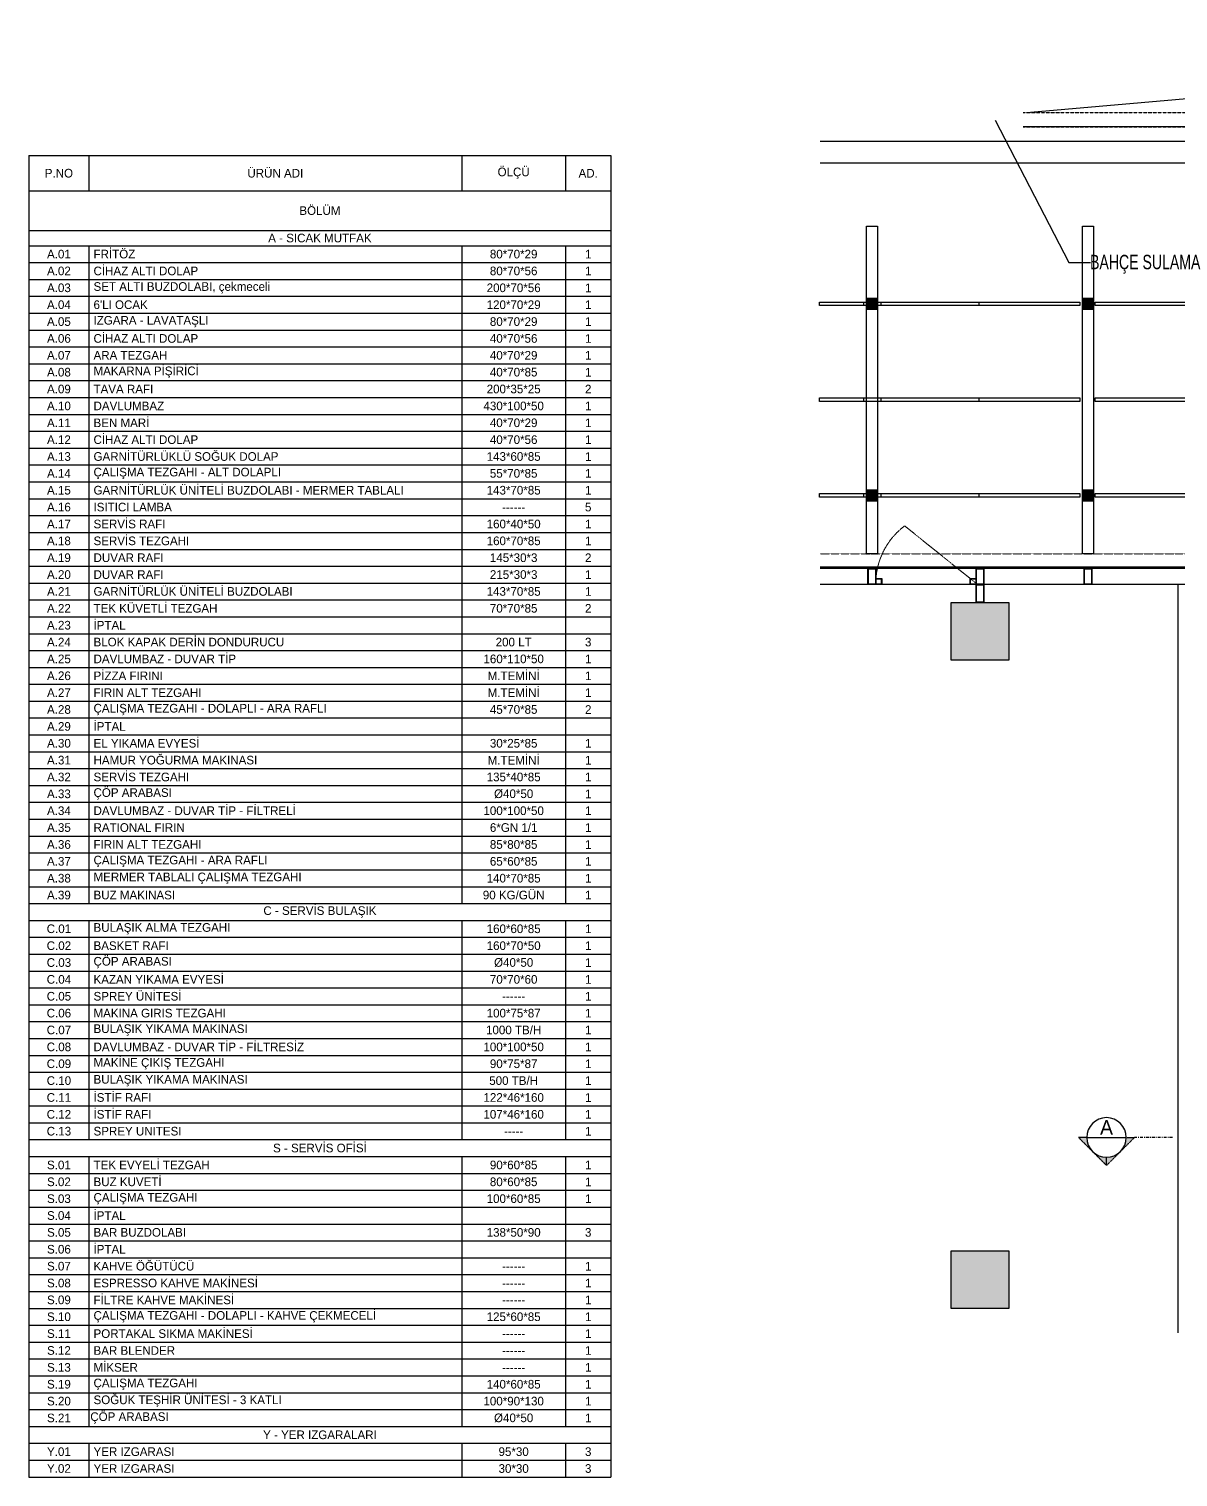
# Model space of a CAD drawing. Header units: inches. Extents: x 19839 to 37459, y -6108 to 838.
# Drawn here: x 33004 to 34600, y -2811 to -801 of the extents above; entities that cross this region are included whole.
import ezdxf
from ezdxf.enums import TextEntityAlignment as Align

# ---------------------------------------------------------------- set-up
doc = ezdxf.new("R2010")
doc.units = ezdxf.units.IN
doc.header["$MEASUREMENT"] = 0
for name, pattern in [('AXE_D2', [0.546806, 0.264583, -0.105833, 0.070556, -0.105833]), ('DASHED', [0.75, 0.5, -0.25]), ('DIVIDE2', [15.875, 6.35, -3.175, 0, -3.175, 0, -3.175]), ('DOT', [0.25, 0, -0.25]), ('HIDDEN1', [1, 0.6, -0.4])]:
    doc.linetypes.add(name, pattern=pattern)
doc.layers.add('0- hatch (tarama 1)', color=252, linetype='Continuous', lineweight=9)
for name, color, linetype in [('0-hsl-htc', 250, 'Continuous'), ('01_Existing Wall Hatch', 251, 'Continuous'), ('2-SPS-ALC', 3, 'Continuous'), ('2-sps-stc', 3, 'Continuous'), ('3-opn-gls', 4, 'Continuous'), ('AVM-CEVRE-EGIM0.15', 11, 'Continuous'), ('AVM-CEVRE-GOR-KALDIRIM0.3', 112, 'DIVIDE2'), ('AVM-CEVRE-GOR-PARAPET0.3', 163, 'Continuous'), ('AVM100_01_KOLON-05', 5, 'Continuous'), ('AVM100_02_CELIK GIYDIRME-PROFIL', 10, 'Continuous'), ('AVM100_02_CELIK-PROFIL015', 11, 'Continuous'), ('AVM100_02_DUVAR-ALCIPAN0075', 24, 'Continuous'), ('AVM100_02_KAPEN_GIYRDIRME CAM01', 83, 'Continuous'), ('AVM100_03_GOR_GIYDIRME-CELIK', 22, 'Continuous'), ('bahçe sulama-yazı', 3, 'Continuous'), ('g3', 155, 'HIDDEN1'), ('n', 55, 'DOT'), ('SECTION-ATA', 211, 'AXE_D2')]:
    doc.layers.add(name, color=color, linetype=linetype)
doc.layers.add('AVM-CEVRE-DRAIN-IZGARA', color=7, linetype='Continuous', true_color=0x1f1fff)
doc.styles.add('attdef', font='GOTHIC.TTF')
doc.styles.add('Y50', font='arial.ttf', dxfattribs={"width": 0.7, "height": 10})
doc.styles.add('Zafer', font='stylu.ttf', dxfattribs={"height": 12})

# ---------------------------------------------------------------- blocks, each defined once
blk = doc.blocks.new('zemin 2')
at = {"layer": '0-hsl-htc'}
for points in [[(20028.4, 4355.7), (20013.4, 4355.7), (20013.4, 4340.7), (20028.4, 4340.7)], [(20328.4, 4355.7), (20313.4, 4355.7), (20313.4, 4340.7), (20328.4, 4340.7)], [(20028.4, 4089.7), (20013.4, 4089.7), (20013.4, 4074.7), (20028.4, 4074.7)], [(20328.4, 4089.7), (20313.4, 4089.7), (20313.4, 4074.7), (20328.4, 4074.7)]]:
    blk.add_hatch(color=0, dxfattribs=at).paths.add_polyline_path(points)
at = {"layer": '01_Existing Wall Hatch'}
h = blk.add_hatch(color=0, dxfattribs=at)
h.dxf.hatch_style = 1
h.paths.add_polyline_path([(20210.9, 3853.7), (20130.9, 3853.7), (20130.9, 3933.7), (20210.9, 3933.7)])
h = blk.add_hatch(color=0, dxfattribs=at)
h.dxf.hatch_style = 1
h.paths.add_polyline_path([(20210.9, 2953.7), (20130.9, 2953.7), (20130.9, 3033.7), (20210.9, 3033.7)])
at = {"color": 0}
for points in [[(20013.4, 4456.2), (20028.4, 4456.2), (20028.4, 4001.2), (20013.4, 4001.2), (20013.4, 4456.2)], [(20313.4, 4456.2), (20328.4, 4456.2), (20328.4, 4001.2), (20313.4, 4001.2), (20313.4, 4456.2)], [(19948.1, 4345.8), (19948.1, 4350.7), (20169.3, 4350.7), (20169.3, 4345.8), (19948.1, 4345.8)], [(19949, 4350.7), (20009.3, 4350.7), (20009.3, 4345.8), (19949, 4345.8)], [(20033.8, 4345.8), (20033.8, 4350.7), (20309.3, 4350.7), (20309.3, 4345.8), (20033.8, 4345.8)], [(20330.6, 4345.8), (20330.6, 4350.7), (20609.3, 4350.7), (20609.3, 4345.8), (20330.6, 4345.8)], [(19948.1, 4212.8), (19948.1, 4217.7), (20169.3, 4217.7), (20169.3, 4212.8), (19948.1, 4212.8)], [(19949, 4217.7), (20009.3, 4217.7), (20009.3, 4212.8), (19949, 4212.8)], [(20033.8, 4212.8), (20033.8, 4217.7), (20309.3, 4217.7), (20309.3, 4212.8), (20033.8, 4212.8)], [(20330.6, 4212.8), (20330.6, 4217.7), (20609.3, 4217.7), (20609.3, 4212.8), (20330.6, 4212.8)], [(19948.1, 4079.8), (19948.1, 4084.7), (20169.3, 4084.7), (20169.3, 4079.8), (19948.1, 4079.8)], [(19949, 4084.7), (20009.3, 4084.7), (20009.3, 4079.8), (19949, 4079.8)], [(20033.8, 4079.8), (20033.8, 4084.7), (20309.3, 4084.7), (20309.3, 4079.8), (20033.8, 4079.8)], [(20330.6, 4079.8), (20330.6, 4084.7), (20609.3, 4084.7), (20609.3, 4079.8), (20330.6, 4079.8)]]:
    blk.add_lwpolyline(points, dxfattribs=at)
at = {"layer": '0- hatch (tarama 1)', "color": 0, "linetype": 'DASHED'}
blk.add_line((20164.9, 3960.7), (20066.4, 4039.8), dxfattribs=at)
blk.add_arc((20126.3, 3959.7), 100.1, 126.8248, 177.0843, dxfattribs=at)
at = {"layer": '2-SPS-ALC', "color": 0}
for p, q in [((20015.4, 3980.7), (20026.4, 3980.7)), ((20015.4, 3958.7), (20015.4, 3980.7)), ((20015.4, 3980.7), (20026.4, 3980.7)), ((20015.4, 3958.7), (20015.4, 3980.7)), ((20026.4, 3980.7), (20026.4, 3958.7)), ((20026.4, 3980.7), (20026.4, 3958.7)), ((20165.4, 3980.7), (20176.4, 3980.7)), ((20165.4, 3958.7), (20165.4, 3980.7)), ((20165.4, 3980.7), (20176.4, 3980.7)), ((20165.4, 3958.7), (20165.4, 3980.7)), ((20176.4, 3980.7), (20176.4, 3958.7)), ((20176.4, 3980.7), (20176.4, 3958.7)), ((20315.4, 3980.7), (20326.4, 3980.7)), ((20315.4, 3958.7), (20315.4, 3980.7)), ((20315.4, 3980.7), (20326.4, 3980.7)), ((20315.4, 3958.7), (20315.4, 3980.7)), ((20326.4, 3980.7), (20326.4, 3958.7)), ((20326.4, 3980.7), (20326.4, 3958.7)), ((20015.9, 3980.2), (20025.9, 3980.2)), ((20015.9, 3959.2), (20015.9, 3980.2)), ((20015.9, 3980.2), (20025.9, 3980.2)), ((20015.9, 3959.2), (20015.9, 3980.2)), ((20025.9, 3980.2), (20025.9, 3959.2)), ((20025.9, 3980.2), (20025.9, 3959.2)), ((20026.4, 3958.7), (20026.4, 3966.7)), ((20026.4, 3966.7), (20034.4, 3966.7)), ((20026.9, 3959.2), (20026.9, 3966.2)), ((20026.9, 3966.2), (20033.9, 3966.2)), ((20033.9, 3966.2), (20033.9, 3959.2)), ((20034.4, 3966.7), (20034.4, 3958.7)), ((20157.4, 3958.7), (20157.4, 3966.7)), ((20157.4, 3966.7), (20165.4, 3966.7)), ((20157.9, 3959.2), (20157.9, 3966.2)), ((20157.9, 3966.2), (20164.9, 3966.2)), ((20164.9, 3966.2), (20164.9, 3959.2)), ((20165.4, 3966.7), (20165.4, 3958.7)), ((20165.9, 3980.2), (20175.9, 3980.2)), ((20165.9, 3959.2), (20165.9, 3980.2)), ((20165.9, 3980.2), (20175.9, 3980.2)), ((20165.9, 3959.2), (20165.9, 3980.2)), ((20175.9, 3980.2), (20175.9, 3959.2)), ((20175.9, 3980.2), (20175.9, 3959.2)), ((20315.9, 3980.2), (20325.9, 3980.2)), ((20315.9, 3959.2), (20315.9, 3980.2)), ((20315.9, 3980.2), (20325.9, 3980.2)), ((20315.9, 3959.2), (20315.9, 3980.2)), ((20325.9, 3980.2), (20325.9, 3959.2)), ((20325.9, 3980.2), (20325.9, 3959.2)), ((20026.4, 3958.7), (20015.4, 3958.7)), ((20026.4, 3958.7), (20015.4, 3958.7)), ((20025.9, 3959.2), (20015.9, 3959.2)), ((20025.9, 3959.2), (20015.9, 3959.2)), ((20034.4, 3958.7), (20026.4, 3958.7)), ((20033.9, 3959.2), (20026.9, 3959.2)), ((20165.4, 3958.7), (20157.4, 3958.7)), ((20164.9, 3959.2), (20157.9, 3959.2)), ((20176.4, 3958.7), (20165.4, 3958.7)), ((20176.4, 3958.7), (20165.4, 3958.7)), ((20175.9, 3959.2), (20165.9, 3959.2)), ((20175.9, 3959.2), (20165.9, 3959.2)), ((20326.4, 3958.7), (20315.4, 3958.7)), ((20326.4, 3958.7), (20315.4, 3958.7)), ((20325.9, 3959.2), (20315.9, 3959.2)), ((20325.9, 3959.2), (20315.9, 3959.2))]:
    blk.add_line(p, q, dxfattribs=at)
at = {"layer": '2-sps-stc', "color": 0}
for p, q in [((20165.4, 3958.7), (20176.4, 3958.7)), ((20165.4, 3933.7), (20165.4, 3958.7)), ((20165.4, 3958.7), (20176.4, 3958.7)), ((20165.4, 3933.7), (20165.4, 3958.7)), ((20165.9, 3958.2), (20175.9, 3958.2)), ((20165.9, 3934.2), (20165.9, 3958.2)), ((20165.9, 3958.2), (20175.9, 3958.2)), ((20165.9, 3934.2), (20165.9, 3958.2)), ((20175.9, 3958.2), (20175.9, 3934.2)), ((20175.9, 3958.2), (20175.9, 3934.2)), ((20176.4, 3958.7), (20176.4, 3933.7)), ((20176.4, 3958.7), (20176.4, 3933.7)), ((20176.4, 3933.7), (20165.4, 3933.7)), ((20176.4, 3933.7), (20165.4, 3933.7)), ((20175.9, 3934.2), (20165.9, 3934.2)), ((20175.9, 3934.2), (20165.9, 3934.2))]:
    blk.add_line(p, q, dxfattribs=at)
at = {"layer": '3-opn-gls', "color": 0}
for p, q in [((20019.9, 3980.7), (20019.9, 3982.7)), ((20019.9, 3980.7), (20019.9, 3982.7)), ((20021.9, 3980.7), (20021.9, 3982.7)), ((20021.9, 3980.7), (20021.9, 3982.7)), ((20169.9, 3980.7), (20169.9, 3982.7)), ((20169.9, 3980.7), (20169.9, 3982.7)), ((20171.9, 3980.7), (20171.9, 3982.7)), ((20171.9, 3980.7), (20171.9, 3982.7)), ((20319.9, 3980.7), (20319.9, 3982.7)), ((20319.9, 3980.7), (20319.9, 3982.7)), ((20321.9, 3980.7), (20321.9, 3982.7)), ((20321.9, 3980.7), (20321.9, 3982.7))]:
    blk.add_line(p, q, dxfattribs=at)
at = {"layer": 'AVM-CEVRE-DRAIN-IZGARA', "color": 0}
for p, q in [((20729.4, 4573.7), (19949, 4573.7)), ((19949, 4543.7), (20729.4, 4543.7))]:
    blk.add_line(p, q, dxfattribs=at)
at = {"layer": 'AVM-CEVRE-EGIM0.15', "color": 0, "linetype": 'Continuous'}
blk.add_line((21574.9, 4729.8), (20240.9, 4613.7), dxfattribs=at)
at = {"layer": 'AVM-CEVRE-GOR-KALDIRIM0.3', "color": 0, "ltscale": 0.05}
for p, q in [((20230.9, 4613.7), (23164.1, 4613.7)), ((20230.9, 4593.7), (22016.9, 4593.7))]:
    blk.add_line(p, q, dxfattribs=at)
at = {"layer": 'AVM-CEVRE-GOR-PARAPET0.3', "color": 0}
blk.add_line((22016.9, 4593.7), (20230.9, 4593.7), dxfattribs=at)
at = {"layer": 'AVM100_01_KOLON-05', "color": 0}
for points in [[(20130.9, 3853.7), (20130.9, 3933.7), (20210.9, 3933.7), (20210.9, 3853.7)], [(20130.9, 2953.7), (20130.9, 3033.7), (20210.9, 3033.7), (20210.9, 2953.7)]]:
    blk.add_lwpolyline(points, close=True, dxfattribs=at)
at = {"layer": 'AVM100_02_CELIK GIYDIRME-PROFIL', "color": 0}
for p, q in [((20015.4, 3980.7), (20026.4, 3980.7)), ((20015.4, 3958.7), (20015.4, 3980.7)), ((20015.4, 3980.7), (20026.4, 3980.7)), ((20015.4, 3958.7), (20015.4, 3980.7)), ((20026.4, 3980.7), (20026.4, 3958.7)), ((20026.4, 3980.7), (20026.4, 3958.7)), ((20165.4, 3980.7), (20176.4, 3980.7)), ((20165.4, 3958.7), (20165.4, 3980.7)), ((20165.4, 3980.7), (20176.4, 3980.7)), ((20165.4, 3958.7), (20165.4, 3980.7)), ((20176.4, 3980.7), (20176.4, 3958.7)), ((20176.4, 3980.7), (20176.4, 3958.7)), ((20315.4, 3980.7), (20326.4, 3980.7)), ((20315.4, 3958.7), (20315.4, 3980.7)), ((20315.4, 3980.7), (20326.4, 3980.7)), ((20315.4, 3958.7), (20315.4, 3980.7)), ((20326.4, 3980.7), (20326.4, 3958.7)), ((20326.4, 3980.7), (20326.4, 3958.7)), ((20015.9, 3980.2), (20025.9, 3980.2)), ((20015.9, 3959.2), (20015.9, 3980.2)), ((20015.9, 3980.2), (20025.9, 3980.2)), ((20015.9, 3959.2), (20015.9, 3980.2)), ((20025.9, 3980.2), (20025.9, 3959.2)), ((20025.9, 3980.2), (20025.9, 3959.2)), ((20026.4, 3958.7), (20026.4, 3966.7)), ((20026.4, 3966.7), (20034.4, 3966.7)), ((20026.9, 3959.2), (20026.9, 3966.2)), ((20026.9, 3966.2), (20033.9, 3966.2)), ((20033.9, 3966.2), (20033.9, 3959.2)), ((20034.4, 3966.7), (20034.4, 3958.7)), ((20157.4, 3958.7), (20157.4, 3966.7)), ((20157.4, 3966.7), (20165.4, 3966.7)), ((20157.9, 3959.2), (20157.9, 3966.2)), ((20157.9, 3966.2), (20164.9, 3966.2)), ((20164.9, 3966.2), (20164.9, 3959.2)), ((20165.4, 3966.7), (20165.4, 3958.7)), ((20165.9, 3980.2), (20175.9, 3980.2)), ((20165.9, 3959.2), (20165.9, 3980.2)), ((20165.9, 3980.2), (20175.9, 3980.2)), ((20165.9, 3959.2), (20165.9, 3980.2)), ((20175.9, 3980.2), (20175.9, 3959.2)), ((20175.9, 3980.2), (20175.9, 3959.2)), ((20315.9, 3980.2), (20325.9, 3980.2)), ((20315.9, 3959.2), (20315.9, 3980.2)), ((20315.9, 3980.2), (20325.9, 3980.2)), ((20315.9, 3959.2), (20315.9, 3980.2)), ((20325.9, 3980.2), (20325.9, 3959.2)), ((20325.9, 3980.2), (20325.9, 3959.2)), ((20026.4, 3958.7), (20015.4, 3958.7)), ((20026.4, 3958.7), (20015.4, 3958.7)), ((20025.9, 3959.2), (20015.9, 3959.2)), ((20025.9, 3959.2), (20015.9, 3959.2)), ((20034.4, 3958.7), (20026.4, 3958.7)), ((20033.9, 3959.2), (20026.9, 3959.2)), ((20165.4, 3958.7), (20157.4, 3958.7)), ((20164.9, 3959.2), (20157.9, 3959.2)), ((20176.4, 3958.7), (20165.4, 3958.7)), ((20176.4, 3958.7), (20165.4, 3958.7)), ((20175.9, 3959.2), (20165.9, 3959.2)), ((20175.9, 3959.2), (20165.9, 3959.2)), ((20326.4, 3958.7), (20315.4, 3958.7)), ((20326.4, 3958.7), (20315.4, 3958.7)), ((20325.9, 3959.2), (20315.9, 3959.2)), ((20325.9, 3959.2), (20315.9, 3959.2))]:
    blk.add_line(p, q, dxfattribs=at)
at = {"layer": 'AVM100_02_CELIK-PROFIL015', "color": 0}
for p, q in [((20165.4, 3958.7), (20176.4, 3958.7)), ((20165.4, 3933.7), (20165.4, 3958.7)), ((20165.4, 3958.7), (20176.4, 3958.7)), ((20165.4, 3933.7), (20165.4, 3958.7)), ((20165.9, 3958.2), (20175.9, 3958.2)), ((20165.9, 3934.2), (20165.9, 3958.2)), ((20165.9, 3958.2), (20175.9, 3958.2)), ((20165.9, 3934.2), (20165.9, 3958.2)), ((20175.9, 3958.2), (20175.9, 3934.2)), ((20175.9, 3958.2), (20175.9, 3934.2)), ((20176.4, 3958.7), (20176.4, 3933.7)), ((20176.4, 3958.7), (20176.4, 3933.7)), ((20176.4, 3933.7), (20165.4, 3933.7)), ((20176.4, 3933.7), (20165.4, 3933.7)), ((20175.9, 3934.2), (20165.9, 3934.2)), ((20175.9, 3934.2), (20165.9, 3934.2))]:
    blk.add_line(p, q, dxfattribs=at)
at = {"layer": 'AVM100_02_DUVAR-ALCIPAN0075', "color": 0}
blk.add_line((20445.9, 2919.7), (20445.9, 3957.7), dxfattribs=at)
at = {"layer": 'AVM100_02_KAPEN_GIYRDIRME CAM01', "color": 0}
for p, q in [((22069.7, 3982.7), (19949, 3982.7)), ((22069.7, 3980.7), (19949, 3980.7))]:
    blk.add_line(p, q, dxfattribs=at)
at = {"layer": 'AVM100_03_GOR_GIYDIRME-CELIK', "color": 0, "linetype": 'ByBlock'}
blk.add_line((22069.7, 3958.7), (19949, 3958.7), dxfattribs=at)
blk.add_line((22069.7, 3958.7), (19949, 3958.7), dxfattribs=at)
at = {"layer": 'bahçe sulama-yazı', "color": 0}
for p, q in [((20191.8, 4603.1), (20294.3, 4405.5)), ((20294.3, 4405.5), (20324.3, 4405.5))]:
    blk.add_line(p, q, dxfattribs=at)
at = {"layer": 'g3', "color": 0, "linetype": 'HIDDEN1'}
for points in [[(20028.4, 4355.7), (20013.4, 4355.7), (20013.4, 4340.7), (20028.4, 4340.7), (20028.4, 4355.7)], [(20328.4, 4355.7), (20313.4, 4355.7), (20313.4, 4340.7), (20328.4, 4340.7), (20328.4, 4355.7)], [(20028.4, 4089.7), (20013.4, 4089.7), (20013.4, 4074.7), (20028.4, 4074.7), (20028.4, 4089.7)], [(20328.4, 4089.7), (20313.4, 4089.7), (20313.4, 4074.7), (20328.4, 4074.7), (20328.4, 4089.7)]]:
    blk.add_lwpolyline(points, dxfattribs=at)
for points in [[(20027.7, 4355), (20014.1, 4355), (20014.1, 4341.5), (20027.7, 4341.5)], [(20327.7, 4355), (20314.1, 4355), (20314.1, 4341.5), (20327.7, 4341.5)], [(20027.7, 4089), (20014.1, 4089), (20014.1, 4075.5), (20027.7, 4075.5)], [(20327.7, 4089), (20314.1, 4089), (20314.1, 4075.5), (20327.7, 4075.5)]]:
    blk.add_lwpolyline(points, close=True, dxfattribs=at)
at = {"layer": 'n', "color": 0}
blk.add_line((19949, 4001.2), (22120.9, 4001.2), dxfattribs=at)
at = {"layer": 'bahçe sulama-yazı', "color": 0, "style": 'Y50', "width": 0.7}
blk.add_text('BAHÇE SULAMA', height=20, rotation=0.0007, dxfattribs=at).set_placement((20400.3, 4396.2), align=Align.CENTER)
blk = doc.blocks.new('sect_sign')
h = blk.add_hatch(color=0)
h.paths.add_polyline_path([(27.5, 0, -0.198912), (19.4, -19.4), (38.9, 0)])
h.paths.add_polyline_path([(-38.9, 0), (-19.4, -19.4, -0.198912), (-27.5, 0)])
blk.add_hatch(color=0).paths.add_polyline_path([(-19.4, -19.4), (0, -38.9), (19.4, -19.4, -0.414214)])
at = {"color": 0}
for p, q in [((0, -38.9), (-38.9, 0)), ((-27.5, 0), (-38.9, 0)), ((38.9, 0), (0, -38.9)), ((27.5, 0), (38.9, 0)), ((0, -38.9), (0, -27.5))]:
    blk.add_line(p, q, dxfattribs=at)
blk = doc.blocks.new('*U93')
at = {"color": 0, "linetype": 'Continuous'}
blk.add_line((27.5, 0), (-27.5, 0), dxfattribs=at)
blk.add_circle((0, 0), 27.5, dxfattribs=at)
blk.add_blockref('sect_sign', (0, 0))
at = {"layer": 'SECTION-ATA', "color": 7, "style": 'attdef', "flags": 4}
blk.add_attdef('SECT', text='', height=20, dxfattribs=at).set_placement((0, -2), align=Align.BOTTOM_CENTER)
blk.add_attdef('PAGE', text='', height=10, dxfattribs=at).set_placement((0, -3), align=Align.TOP_CENTER)
blk = doc.blocks.new('*T95')
at = {"color": 0, "linetype": 'ByBlock', "lineweight": -2, "transparency": 16777216}
for p, q in [((0, 0), (600.9, 0)), ((0, 0), (0, -1834.6)), ((83.2, 0), (83.2, -49.2)), ((0, -49.2), (808, -49.2)), ((808, -49.2), (808, -1834.6)), ((0, -103.9), (808, -103.9)), ((0, -125.2), (808, -125.2)), ((83.2, -125.2), (83.2, -1038.4)), ((600.9, -125.2), (600.9, -1038.4)), ((745, -125.2), (745, -1038.4)), ((0, -148.6), (808, -148.6)), ((0, -172), (808, -172)), ((0, -195.4), (808, -195.4)), ((0, -218.9), (808, -218.9)), ((0, -242.3), (808, -242.3)), ((0, -265.7), (808, -265.7)), ((0, -289.1), (808, -289.1)), ((0, -312.5), (808, -312.5)), ((0, -335.9), (808, -335.9)), ((0, -359.4), (808, -359.4)), ((0, -382.8), (808, -382.8)), ((0, -406.2), (808, -406.2)), ((0, -429.6), (808, -429.6)), ((0, -453), (808, -453)), ((0, -476.4), (808, -476.4)), ((0, -499.9), (808, -499.9)), ((0, -523.3), (808, -523.3)), ((0, -546.7), (808, -546.7)), ((0, -570.1), (808, -570.1)), ((0, -593.5), (808, -593.5)), ((0, -616.9), (808, -616.9)), ((0, -640.3), (808, -640.3)), ((0, -663.8), (808, -663.8)), ((0, -687.2), (808, -687.2)), ((0, -710.6), (808, -710.6)), ((0, -734), (808, -734)), ((0, -757.4), (808, -757.4)), ((0, -780.8), (808, -780.8)), ((0, -804.3), (808, -804.3)), ((0, -827.7), (808, -827.7)), ((0, -851.1), (808, -851.1)), ((0, -874.5), (808, -874.5)), ((0, -897.9), (808, -897.9)), ((0, -921.3), (808, -921.3)), ((0, -944.8), (808, -944.8)), ((0, -968.2), (808, -968.2)), ((0, -991.6), (808, -991.6)), ((0, -1015), (808, -1015)), ((0, -1038.4), (808, -1038.4)), ((0, -1061.8), (808, -1061.8)), ((83.2, -1061.8), (83.2, -1366.2)), ((600.9, -1061.8), (600.9, -1366.2)), ((745, -1061.8), (745, -1366.2)), ((0, -1085.2), (808, -1085.2)), ((0, -1108.7), (808, -1108.7)), ((0, -1132.1), (808, -1132.1)), ((0, -1155.5), (808, -1155.5)), ((0, -1178.9), (808, -1178.9)), ((0, -1202.3), (808, -1202.3)), ((0, -1225.7), (808, -1225.7)), ((0, -1249.2), (808, -1249.2)), ((0, -1272.6), (808, -1272.6)), ((0, -1296), (808, -1296)), ((0, -1319.4), (808, -1319.4)), ((0, -1342.8), (808, -1342.8)), ((0, -1366.2), (808, -1366.2)), ((0, -1389.7), (808, -1389.7)), ((83.2, -1389.7), (83.2, -1764.3)), ((600.9, -1389.7), (600.9, -1764.3)), ((745, -1389.7), (745, -1764.3)), ((0, -1413.1), (808, -1413.1)), ((0, -1436.5), (808, -1436.5)), ((0, -1459.9), (808, -1459.9)), ((0, -1483.3), (808, -1483.3)), ((0, -1506.7), (808, -1506.7)), ((0, -1530.1), (808, -1530.1)), ((0, -1553.6), (808, -1553.6)), ((0, -1577), (808, -1577)), ((0, -1600.4), (808, -1600.4)), ((0, -1623.8), (808, -1623.8)), ((0, -1647.2), (808, -1647.2)), ((0, -1670.6), (808, -1670.6)), ((0, -1694.1), (808, -1694.1)), ((0, -1717.5), (808, -1717.5)), ((0, -1740.9), (808, -1740.9)), ((0, -1764.3), (808, -1764.3)), ((0, -1787.7), (808, -1787.7)), ((83.2, -1787.7), (83.2, -1834.6)), ((600.9, -1787.7), (600.9, -1834.6)), ((745, -1787.7), (745, -1834.6)), ((0, -1811.1), (808, -1811.1)), ((0, -1834.6), (808, -1834.6))]:
    blk.add_line(p, q, dxfattribs=at)
at = {"color": 0, "lineweight": -2, "transparency": 16777216}
for p, q in [((600.9, 0), (808, 0)), ((600.9, 0), (600.9, -49.2)), ((745, 0), (745, -49.2)), ((808, 0), (808, -49.2))]:
    blk.add_line(p, q, dxfattribs=at)
at = {"color": 0, "transparency": 16777216, "char_height": 12, "style": 'Zafer'}
for s, insert, width, attachment_point in [('P.NO', (41.6, -24.6), 53.21, 5), ('ÜRÜN ADI', (342.1, -24.6), 487.693, 5), ('ÖLÇÜ', (673, -24.6), 114.096, 5), ('AD.', (776.5, -24.6), 33.034, 5), ('BÖLÜM', (404, -76.5), 778.034, 5), ('A - SICAK MUTFAK', (404, -114.6), 804.034, 5), ('A.01', (41.6, -136.9), 79.21, 5), (' FRİTÖZ', (85.2, -136.9), 513.693, 4), ('80*70*29', (673, -136.9), 140.096, 5), ('1', (776.5, -136.9), 59.034, 5), ('A.02', (41.6, -160.3), 79.21, 5), (' CİHAZ ALTI DOLAP', (85.2, -160.3), 513.693, 4), ('80*70*56', (673, -160.3), 140.096, 5), ('1', (776.5, -160.3), 59.034, 5), ('A.03', (41.6, -183.7), 79.21, 5), (' SET ALTI BUZDOLABI, çekmeceli', (85.2, -183.7), 513.693, 4), ('200*70*56', (673, -183.7), 140.096, 5), ('1', (776.5, -183.7), 59.034, 5), ('A.04', (41.6, -207.2), 79.21, 5), (" 6'LI OCAK", (85.2, -207.2), 513.693, 4), ('120*70*29', (673, -207.2), 140.096, 5), ('1', (776.5, -207.2), 59.034, 5), ('A.05', (41.6, -230.6), 79.21, 5), (' IZGARA - LAVATAŞLI', (85.2, -230.6), 513.693, 4), ('80*70*29', (673, -230.6), 140.096, 5), ('1', (776.5, -230.6), 59.034, 5), ('A.06', (41.6, -254), 79.21, 5), (' CİHAZ ALTI DOLAP', (85.2, -254), 513.693, 4), ('40*70*56', (673, -254), 140.096, 5), ('1', (776.5, -254), 59.034, 5), ('A.07', (41.6, -277.4), 79.21, 5), (' ARA TEZGAH', (85.2, -277.4), 513.693, 4), ('40*70*29', (673, -277.4), 140.096, 5), ('1', (776.5, -277.4), 59.034, 5), ('A.08', (41.6, -300.8), 79.21, 5), (' MAKARNA PİŞİRİCİ', (85.2, -300.8), 513.693, 4), ('40*70*85', (673, -300.8), 140.096, 5), ('1', (776.5, -300.8), 59.034, 5), ('A.09', (41.6, -324.2), 79.21, 5), (' TAVA RAFI', (85.2, -324.2), 513.693, 4), ('200*35*25', (673, -324.2), 140.096, 5), ('2', (776.5, -324.2), 59.034, 5), ('A.10', (41.6, -347.7), 79.21, 5), (' DAVLUMBAZ', (85.2, -347.7), 513.693, 4), ('430*100*50', (673, -347.7), 140.096, 5), ('1', (776.5, -347.7), 59.034, 5), ('A.11', (41.6, -371.1), 79.21, 5), (' BEN MARİ', (85.2, -371.1), 513.693, 4), ('40*70*29', (673, -371.1), 140.096, 5), ('1', (776.5, -371.1), 59.034, 5), ('A.12', (41.6, -394.5), 79.21, 5), (' CİHAZ ALTI DOLAP', (85.2, -394.5), 513.693, 4), ('40*70*56', (673, -394.5), 140.096, 5), ('1', (776.5, -394.5), 59.034, 5), ('A.13', (41.6, -417.9), 79.21, 5), (' GARNİTÜRLÜKLÜ SOĞUK DOLAP', (85.2, -417.9), 513.693, 4), ('143*60*85', (673, -417.9), 140.096, 5), ('1', (776.5, -417.9), 59.034, 5), ('A.14', (41.6, -441.3), 79.21, 5), (' ÇALIŞMA TEZGAHI - ALT DOLAPLI', (85.2, -441.3), 513.693, 4), ('55*70*85', (673, -441.3), 140.096, 5), ('1', (776.5, -441.3), 59.034, 5), ('A.15', (41.6, -464.7), 79.21, 5), (' GARNİTÜRLÜK ÜNİTELİ BUZDOLABI - MERMER TABLALI', (85.2, -464.7), 513.693, 4), ('143*70*85', (673, -464.7), 140.096, 5), ('1', (776.5, -464.7), 59.034, 5), ('A.16', (41.6, -488.1), 79.21, 5), (' ISITICI LAMBA', (85.2, -488.1), 513.693, 4), ('5', (776.5, -488.1), 59.034, 5), (' SERVİS RAFI', (85.2, -511.6), 513.693, 4), ('------', (673, -488.1), 140.096, 5), ('A.17', (41.6, -511.6), 79.21, 5), ('160*40*50', (673, -511.6), 140.096, 5), ('1', (776.5, -511.6), 59.034, 5), ('A.18', (41.6, -535), 79.21, 5), (' SERVİS TEZGAHI', (85.2, -535), 513.693, 4), ('160*70*85', (673, -535), 140.096, 5), ('1', (776.5, -535), 59.034, 5), ('A.19', (41.6, -558.4), 79.21, 5), (' DUVAR RAFI', (85.2, -558.4), 513.693, 4), ('145*30*3', (673, -558.4), 140.096, 5), ('2', (776.5, -558.4), 59.034, 5), ('A.20', (41.6, -581.8), 79.21, 5), (' DUVAR RAFI', (85.2, -581.8), 513.693, 4), ('215*30*3', (673, -581.8), 140.096, 5), ('1', (776.5, -581.8), 59.034, 5), ('A.21', (41.6, -605.2), 79.21, 5), (' GARNİTÜRLÜK ÜNİTELİ BUZDOLABI', (85.2, -605.2), 513.693, 4), ('143*70*85', (673, -605.2), 140.096, 5), ('1', (776.5, -605.2), 59.034, 5), ('A.22', (41.6, -628.6), 79.21, 5), (' TEK KÜVETLİ TEZGAH', (85.2, -628.6), 513.693, 4), ('70*70*85', (673, -628.6), 140.096, 5), ('2', (776.5, -628.6), 59.034, 5), (' İPTAL', (85.2, -652.1), 513.693, 4), ('A.23', (41.6, -652.1), 79.21, 5), ('A.24', (41.6, -675.5), 79.21, 5), (' BLOK KAPAK DERİN DONDURUCU', (85.2, -675.5), 513.693, 4), ('200 LT', (673, -675.5), 140.096, 5), ('3', (776.5, -675.5), 59.034, 5), ('A.25', (41.6, -698.9), 79.21, 5), (' DAVLUMBAZ - DUVAR TİP ', (85.2, -698.9), 513.693, 4), ('160*110*50', (673, -698.9), 140.096, 5), ('1', (776.5, -698.9), 59.034, 5), ('A.26', (41.6, -722.3), 79.21, 5), (' PİZZA FIRINI', (85.2, -722.3), 513.693, 4), ('M.TEMİNİ', (673, -722.3), 140.096, 5), ('1', (776.5, -722.3), 59.034, 5), ('A.27', (41.6, -745.7), 79.21, 5), (' FIRIN ALT TEZGAHI', (85.2, -745.7), 513.693, 4), ('M.TEMİNİ', (673, -745.7), 140.096, 5), ('1', (776.5, -745.7), 59.034, 5), ('A.28', (41.6, -769.1), 79.21, 5), (' ÇALIŞMA TEZGAHI - DOLAPLI - ARA RAFLI', (85.2, -769.1), 513.693, 4), ('45*70*85', (673, -769.1), 140.096, 5), ('2', (776.5, -769.1), 59.034, 5), (' İPTAL', (85.2, -792.6), 513.693, 4), ('A.29', (41.6, -792.6), 79.21, 5), ('A.30', (41.6, -816), 79.21, 5), (' EL YIKAMA EVYESİ', (85.2, -816), 513.693, 4), ('30*25*85', (673, -816), 140.096, 5), ('1', (776.5, -816), 59.034, 5), ('A.31', (41.6, -839.4), 79.21, 5), (' HAMUR YOĞURMA MAKINASI', (85.2, -839.4), 513.693, 4), ('M.TEMİNİ', (673, -839.4), 140.096, 5), ('1', (776.5, -839.4), 59.034, 5), ('A.32', (41.6, -862.8), 79.21, 5), (' SERVİS TEZGAHI', (85.2, -862.8), 513.693, 4), ('135*40*85', (673, -862.8), 140.096, 5), ('1', (776.5, -862.8), 59.034, 5), ('A.33', (41.6, -886.2), 79.21, 5), (' ÇÖP ARABASI', (85.2, -886.2), 513.693, 4), ('%%C40*50', (673, -886.2), 140.096, 5), ('1', (776.5, -886.2), 59.034, 5), ('A.34', (41.6, -909.6), 79.21, 5), (' DAVLUMBAZ - DUVAR TİP - FİLTRELİ', (85.2, -909.6), 513.693, 4), ('100*100*50', (673, -909.6), 140.096, 5), ('1', (776.5, -909.6), 59.034, 5), ('A.35', (41.6, -933), 79.21, 5), (' RATIONAL FIRIN', (85.2, -933), 513.693, 4), ('6*GN 1/1', (673, -933), 140.096, 5), ('1', (776.5, -933), 59.034, 5), ('A.36', (41.6, -956.5), 79.21, 5), (' FIRIN ALT TEZGAHI', (85.2, -956.5), 513.693, 4), ('85*80*85', (673, -956.5), 140.096, 5), ('1', (776.5, -956.5), 59.034, 5), ('A.37', (41.6, -979.9), 79.21, 5), (' ÇALIŞMA TEZGAHI - ARA RAFLI', (85.2, -979.9), 513.693, 4), ('65*60*85', (673, -979.9), 140.096, 5), ('1', (776.5, -979.9), 59.034, 5), ('A.38', (41.6, -1003.3), 79.21, 5), (' MERMER TABLALI ÇALIŞMA TEZGAHI', (85.2, -1003.3), 513.693, 4), ('140*70*85', (673, -1003.3), 140.096, 5), ('1', (776.5, -1003.3), 59.034, 5), ('A.39', (41.6, -1026.7), 79.21, 5), (' BUZ MAKINASI ', (85.2, -1026.7), 513.693, 4), ('90 KG/GÜN', (673, -1026.7), 140.096, 5), ('1', (776.5, -1026.7), 59.034, 5), ('C - SERVİS BULAŞIK', (404, -1050.1), 804.034, 5), ('C.01', (41.6, -1073.5), 79.21, 5), (' BULAŞIK ALMA TEZGAHI', (85.2, -1073.5), 513.693, 4), ('160*60*85', (673, -1073.5), 140.096, 5), ('1', (776.5, -1073.5), 59.034, 5), ('C.02', (41.6, -1097), 79.21, 5), (' BASKET RAFI', (85.2, -1097), 513.693, 4), ('160*70*50', (673, -1097), 140.096, 5), ('1', (776.5, -1097), 59.034, 5), ('C.03', (41.6, -1120.4), 79.21, 5), (' ÇÖP ARABASI', (85.2, -1120.4), 513.693, 4), ('%%C40*50', (673, -1120.4), 140.096, 5), ('1', (776.5, -1120.4), 59.034, 5), ('C.04', (41.6, -1143.8), 79.21, 5), (' KAZAN YIKAMA EVYESİ', (85.2, -1143.8), 513.693, 4), ('70*70*60', (673, -1143.8), 140.096, 5), ('1', (776.5, -1143.8), 59.034, 5), ('C.05', (41.6, -1167.2), 79.21, 5), (' SPREY ÜNİTESİ', (85.2, -1167.2), 513.693, 4), ('1', (776.5, -1167.2), 59.034, 5), ('C.06', (41.6, -1190.6), 79.21, 5), (' MAKINA GIRIS TEZGAHI', (85.2, -1190.6), 513.693, 4), ('100*75*87', (673, -1190.6), 140.096, 5), ('------', (673, -1167.2), 140.096, 5), ('1', (776.5, -1190.6), 59.034, 5), (' BULAŞIK YIKAMA MAKINASI', (85.2, -1214), 513.693, 4), ('C.07', (41.6, -1214), 79.21, 5), ('1000 TB/H', (673, -1214), 140.096, 5), ('1', (776.5, -1214), 59.034, 5), ('C.08', (41.6, -1237.5), 79.21, 5), (' DAVLUMBAZ - DUVAR TİP - FİLTRESİZ', (85.2, -1237.5), 513.693, 4), ('100*100*50', (673, -1237.5), 140.096, 5), ('1', (776.5, -1237.5), 59.034, 5), ('C.09', (41.6, -1260.9), 79.21, 5), (' MAKİNE ÇIKIŞ TEZGAHI', (85.2, -1260.9), 513.693, 4), ('90*75*87', (673, -1260.9), 140.096, 5), ('1', (776.5, -1260.9), 59.034, 5), ('C.10', (41.6, -1284.3), 79.21, 5), (' BULAŞIK YIKAMA MAKINASI ', (85.2, -1284.3), 513.693, 4), ('500 TB/H', (673, -1284.3), 140.096, 5), ('1', (776.5, -1284.3), 59.034, 5), ('C.11', (41.6, -1307.7), 79.21, 5), (' İSTİF RAFI', (85.2, -1307.7), 513.693, 4), ('122*46*160', (673, -1307.7), 140.096, 5), ('1', (776.5, -1307.7), 59.034, 5), ('C.12', (41.6, -1331.1), 79.21, 5), (' İSTİF RAFI', (85.2, -1331.1), 513.693, 4), ('107*46*160', (673, -1331.1), 140.096, 5), ('1', (776.5, -1331.1), 59.034, 5), ('C.13', (41.6, -1354.5), 79.21, 5), (' SPREY UNITESI', (85.2, -1354.5), 513.693, 4), ('-----', (673, -1354.5), 140.096, 5), ('1', (776.5, -1354.5), 59.034, 5), ('S - SERVİS OFİSİ', (404, -1377.9), 804.034, 5), ('S.01', (41.6, -1401.4), 79.21, 5), (' TEK EVYELİ TEZGAH', (85.2, -1401.4), 513.693, 4), ('90*60*85', (673, -1401.4), 140.096, 5), ('1', (776.5, -1401.4), 59.034, 5), ('S.02', (41.6, -1424.8), 79.21, 5), (' BUZ KUVETİ ', (85.2, -1424.8), 513.693, 4), ('80*60*85', (673, -1424.8), 140.096, 5), ('1', (776.5, -1424.8), 59.034, 5), ('S.03', (41.6, -1448.2), 79.21, 5), (' ÇALIŞMA TEZGAHI', (85.2, -1448.2), 513.693, 4), ('100*60*85', (673, -1448.2), 140.096, 5), ('1', (776.5, -1448.2), 59.034, 5), ('S.04', (41.6, -1471.6), 79.21, 5), (' İPTAL', (85.2, -1471.6), 513.693, 4), ('S.05', (41.6, -1495), 79.21, 5), (' BAR BUZDOLABI', (85.2, -1495), 513.693, 4), ('138*50*90', (673, -1495), 140.096, 5), ('3', (776.5, -1495), 59.034, 5), ('S.06', (41.6, -1518.4), 79.21, 5), (' İPTAL', (85.2, -1518.4), 513.693, 4), ('S.07', (41.6, -1541.9), 79.21, 5), (' KAHVE ÖĞÜTÜCÜ', (85.2, -1541.9), 513.693, 4), ('------', (673, -1541.9), 140.096, 5), ('1', (776.5, -1541.9), 59.034, 5), ('S.08', (41.6, -1565.3), 79.21, 5), (' ESPRESSO KAHVE MAKİNESİ', (85.2, -1565.3), 513.693, 4), ('------', (673, -1565.3), 140.096, 5), ('1', (776.5, -1565.3), 59.034, 5), ('S.09', (41.6, -1588.7), 79.21, 5), (' FİLTRE KAHVE MAKİNESİ', (85.2, -1588.7), 513.693, 4), ('1', (776.5, -1588.7), 59.034, 5), ('S.10', (41.6, -1612.1), 79.21, 5), (' ÇALIŞMA TEZGAHI - DOLAPLI - KAHVE ÇEKMECELİ', (85.2, -1612.1), 513.693, 4), ('125*60*85', (673, -1612.1), 140.096, 5), ('------', (673, -1588.7), 140.096, 5), ('1', (776.5, -1612.1), 59.034, 5), (' PORTAKAL SIKMA MAKİNESİ', (85.2, -1635.5), 513.693, 4), ('S.11', (41.6, -1635.5), 79.21, 5), ('------', (673, -1635.5), 140.096, 5), ('1', (776.5, -1635.5), 59.034, 5), ('S.12', (41.6, -1658.9), 79.21, 5), (' BAR BLENDER', (85.2, -1658.9), 513.693, 4), ('------', (673, -1658.9), 140.096, 5), ('1', (776.5, -1658.9), 59.034, 5), ('S.13', (41.6, -1682.4), 79.21, 5), (' MİKSER', (85.2, -1682.4), 513.693, 4), ('------', (673, -1682.4), 140.096, 5), ('1', (776.5, -1682.4), 59.034, 5), ('S.19', (41.6, -1705.8), 79.21, 5), (' ÇALIŞMA TEZGAHI', (85.2, -1705.8), 513.693, 4), ('140*60*85', (673, -1705.8), 140.096, 5), ('1', (776.5, -1705.8), 59.034, 5), ('S.20', (41.6, -1729.2), 79.21, 5), (' SOĞUK TEŞHİR ÜNİTESİ - 3 KATLI', (85.2, -1729.2), 513.693, 4), ('100*90*130', (673, -1729.2), 140.096, 5), ('1', (776.5, -1729.2), 59.034, 5), ('S.21 ', (41.6, -1752.6), 79.21, 5), ('ÇÖP ARABASI', (85.2, -1752.6), 513.693, 4), ('%%C40*50', (673, -1752.6), 140.096, 5), ('1', (776.5, -1752.6), 59.034, 5), ('Y - YER IZGARALARI', (404, -1776), 804.034, 5), ('Y.01', (41.6, -1799.4), 79.21, 5), (' YER IZGARASI', (85.2, -1799.4), 513.693, 4), ('95*30', (673, -1799.4), 140.096, 5), ('3', (776.5, -1799.4), 59.034, 5), ('Y.02', (41.6, -1822.8), 79.21, 5), (' YER IZGARASI', (85.2, -1822.8), 513.693, 4), ('30*30', (673, -1822.8), 140.096, 5), ('3', (776.5, -1822.8), 59.034, 5)]:
    blk.add_mtext(s, dxfattribs=dict(at, insert=insert, width=width, attachment_point=attachment_point))

msp = doc.modelspace()

# ---------------------------------------------------------------- linework, layer by layer
at = {"layer": 'SECTION-ATA', "ltscale": 15}
msp.add_lwpolyline([(34591.95, -2339.9), (34539.32, -2339.9)], dxfattribs=at)

# ---------------------------------------------------------------- block references
msp.add_blockref('*T95', (33004.26, -976.77))
at = {"layer": '01_Existing Wall Hatch'}
msp.add_blockref('zemin 2', (14153.85, -5530.83), dxfattribs=at)
at = {"layer": 'SECTION-ATA'}
ref = msp.add_blockref('*U93', (34500.43, -2339.9), dxfattribs=dict(at, xscale=-1))
ref.add_attrib('SECT', 'A', dxfattribs={"color": 7, "height": 20, "style": 'attdef'}).set_placement((34500.43, -2341.9), align=Align.BOTTOM_CENTER)

doc.saveas('drawing.dxf')
